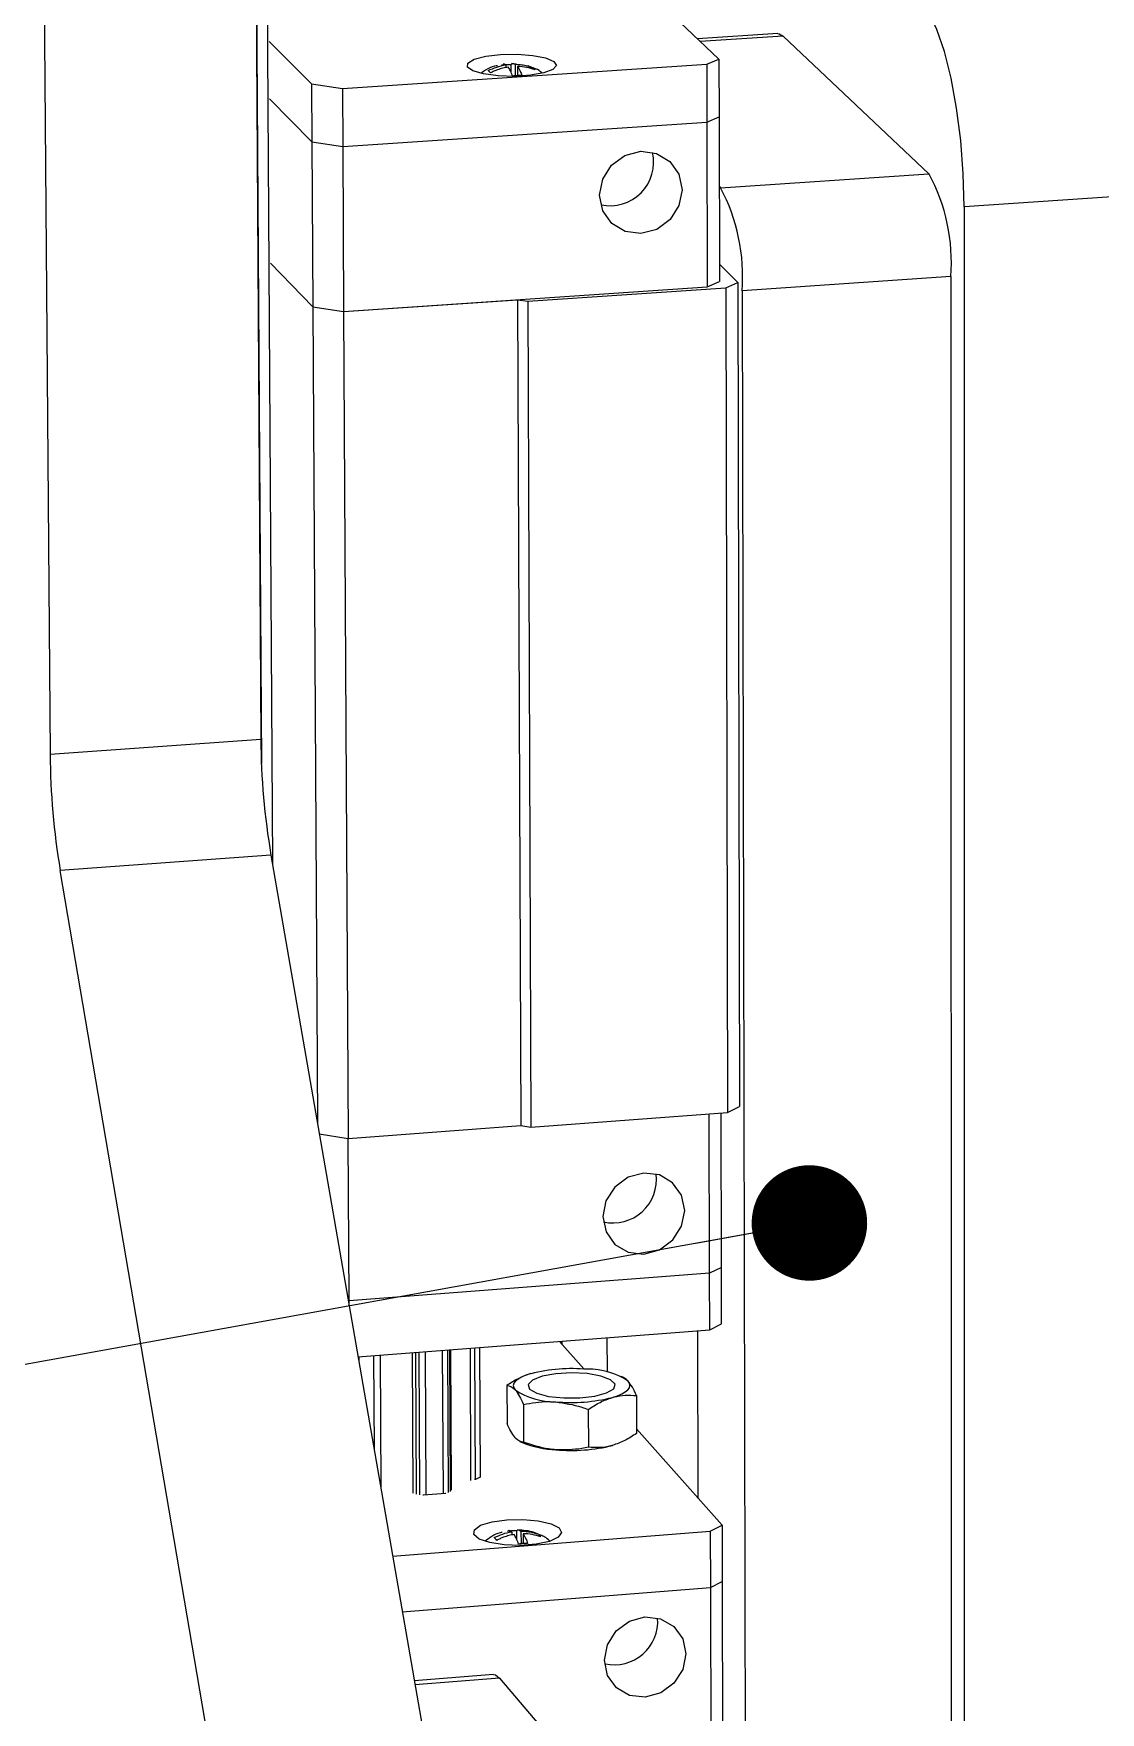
# Model space of a CAD drawing. Header units: millimetres. Extents: x 0 to 279, y 0 to 216.
# Drawn here: x 233.26 to 242.64, y 157.12 to 171.89 of the extents above; entities that cross this region are included whole.
import ezdxf

# ---------------------------------------------------------------- set-up
doc = ezdxf.new("R2010")
doc.units = ezdxf.units.MM
doc.layers.add('DIM', color=1, linetype='Continuous')
doc.dimstyles.new('SLDDIMSTYLE1', dxfattribs={"dimtxt": 0.18, "dimasz": 1.016, "dimexe": 0, "dimexo": 0.0625, "dimgap": 0, "dimtad": 0, "dimtih": 1, "dimtoh": 1, "dimdec": 0, "dimrnd": 1e-09, "dimzin": 0, "dimdsep": 46, "dimtxsty": 'Standard', "dimblk1": 'DOT', "dimblk2": 'DOT', "dimsah": 1, "dimcen": 0.09, "dimadec": 0, "dimazin": 0, "dimtfac": 1.016, "dimtdec": 0, "dimtofl": 0, "dimtmove": 0, "dimatfit": 3, "dimldrblk": 'DOT', "dimfxl": 0, "dimfrac": 2, "dimtolj": 1, "dimtzin": 0, "dimarcsym": 0})

# ---------------------------------------------------------------- blocks, each defined once
blk = doc.blocks.new('_DOT')
at = {"color": 0, "linetype": 'ByBlock', "lineweight": -2}
blk.add_line((-0.5, 0), (-1, 0), dxfattribs=at)
at = {"color": 0, "linetype": 'ByBlock', "const_width": 0.5}
blk.add_lwpolyline([(-0.25, 0, 1), (0.25, 0, 1)], format="xyb", close=True, dxfattribs=at)

msp = doc.modelspace()

# ---------------------------------------------------------------- linework, layer by layer
at = {"color": 7, "linetype": 'Continuous', "lineweight": 25}
for p, q in [((235.155, 182.057), (235.257, 165.68)), ((233.272, 181.951), (233.404, 165.547)), ((239.285, 171.66), (238.523, 172.386)), ((239.803, 171.885), (239.098, 171.838)), ((239.85, 171.864), (241.132, 170.653)), ((235.33, 171.816), (235.702, 171.442)), ((235.975, 171.402), (239.179, 171.615)), ((237.411, 171.611), (237.412, 171.586)), ((237.454, 171.614), (237.454, 171.553)), ((237.502, 171.616), (237.462, 171.622)), ((237.493, 171.616), (237.493, 171.514)), ((237.513, 171.596), (237.514, 171.516)), ((237.641, 171.586), (237.607, 171.601)), ((239.179, 171.615), (239.285, 171.66)), ((239.179, 171.615), (239.18, 171.107)), ((239.285, 171.66), (239.286, 171.152)), ((235.702, 171.442), (235.975, 171.402)), ((235.702, 171.442), (235.705, 170.933)), ((235.333, 171.31), (235.705, 170.933)), ((235.975, 171.402), (235.977, 170.893)), ((239.18, 171.107), (239.286, 171.152)), ((239.286, 171.152), (239.289, 169.705)), ((235.977, 170.893), (239.18, 171.107)), ((239.18, 171.107), (239.183, 169.659)), ((235.705, 170.933), (235.977, 170.893)), ((235.705, 170.933), (235.713, 169.481)), ((235.977, 170.893), (235.985, 169.44)), ((239.287, 170.542), (239.3, 170.529)), ((239.3, 170.529), (241.132, 170.653)), ((243.273, 170.486), (241.441, 170.362)), ((241.441, 170.362), (241.442, 148.979)), ((235.342, 169.865), (235.713, 169.481)), ((239.452, 169.697), (239.289, 169.856)), ((235.985, 169.44), (239.183, 169.659)), ((237.604, 169.531), (239.345, 169.65)), ((239.183, 169.659), (239.289, 169.705)), ((239.345, 169.65), (239.452, 169.697)), ((239.345, 169.65), (239.36, 162.397)), ((239.452, 169.697), (239.467, 162.448)), ((241.325, 169.749), (239.49, 169.624)), ((241.325, 169.749), (241.329, 149.931)), ((235.985, 169.44), (237.513, 169.545)), ((237.513, 169.545), (237.604, 169.531)), ((237.513, 169.545), (237.542, 162.282)), ((237.604, 169.531), (237.632, 162.267)), ((239.49, 169.624), (239.529, 149.774)), ((235.713, 169.481), (235.985, 169.44)), ((235.713, 169.481), (235.754, 162.308)), ((235.985, 169.44), (236.025, 162.168)), ((233.404, 165.547), (235.257, 165.68)), ((235.346, 164.66), (233.493, 164.526)), ((235.346, 164.66), (236.771, 156.447)), ((234.894, 156.295), (233.493, 164.526)), ((239.36, 162.397), (239.467, 162.448)), ((236.025, 162.168), (237.542, 162.282)), ((237.542, 162.282), (237.632, 162.267)), ((237.632, 162.267), (239.36, 162.397)), ((239.203, 160.983), (239.2, 162.385)), ((239.308, 161.034), (239.305, 162.393)), ((235.771, 162.21), (236.025, 162.168)), ((236.033, 160.74), (236.025, 162.168)), ((239.203, 160.983), (236.033, 160.74)), ((239.308, 161.034), (239.203, 160.983)), ((239.205, 160.486), (239.203, 160.983)), ((239.309, 160.537), (239.308, 161.034)), ((236.033, 160.74), (236.026, 160.742)), ((236.033, 160.699), (236.033, 160.74)), ((239.205, 160.486), (239.309, 160.537)), ((236.111, 160.248), (239.205, 160.486)), ((238.097, 160.141), (237.882, 160.384)), ((237.908, 160.355), (237.908, 160.386)), ((238.301, 160.416), (238.302, 160.114)), ((239.104, 159.002), (239.101, 160.478)), ((236.249, 160.258), (236.254, 159.429)), ((236.305, 160.262), (236.311, 159.097)), ((236.916, 160.309), (236.922, 159.063)), ((236.934, 159.074), (236.928, 160.31)), ((237.097, 160.323), (237.102, 159.159)), ((237.137, 160.326), (237.142, 159.168)), ((237.18, 160.33), (237.185, 159.188)), ((238.447, 160.065), (238.427, 160.075)), ((237.421, 159.996), (237.422, 159.663)), ((238.56, 159.907), (238.561, 159.574)), ((237.566, 159.83), (237.567, 159.497)), ((238.136, 159.786), (238.138, 159.452)), ((239.313, 158.766), (238.561, 159.616)), ((237.534, 159.504), (237.556, 159.494)), ((237.144, 159.168), (237.137, 159.168)), ((237.187, 159.19), (237.144, 159.168)), ((237.185, 159.192), (237.187, 159.19)), ((236.687, 159.03), (236.681, 159.031)), ((236.88, 159.046), (236.687, 159.03)), ((236.884, 159.047), (236.88, 159.046)), ((239.209, 158.714), (239.313, 158.766)), ((239.313, 158.766), (239.314, 158.271)), ((236.416, 158.494), (239.209, 158.714)), ((237.464, 158.709), (237.464, 158.687)), ((237.505, 158.721), (237.506, 158.645)), ((237.544, 158.715), (237.545, 158.604)), ((237.564, 158.692), (237.565, 158.606)), ((239.209, 158.714), (239.21, 158.218)), ((236.501, 158.004), (239.21, 158.218)), ((239.21, 158.218), (239.314, 158.271)), ((239.21, 158.218), (239.213, 156.807)), ((239.314, 158.271), (239.317, 156.86)), ((237.302, 157.454), (236.606, 157.398)), ((237.357, 157.422), (238.467, 156.112))]:
    msp.add_line(p, q, dxfattribs=at)
at = {"color": 8, "linetype": 'Continuous', "lineweight": 25}
for p, q in [((235.169, 180.408), (235.262, 165.465)), ((235.263, 180.424), (235.36, 164.583)), ((239.85, 171.864), (239.121, 171.816)), ((236.118, 160.248), (236.118, 160.211)), ((236.588, 160.284), (236.594, 159.048)), ((236.617, 160.286), (236.623, 159.039)), ((236.646, 160.289), (236.652, 159.034)), ((236.702, 160.293), (236.708, 159.032)), ((236.853, 160.305), (236.859, 159.044)), ((236.899, 160.308), (236.905, 159.054)), ((237.357, 157.422), (236.612, 157.362))]:
    msp.add_line(p, q, dxfattribs=at)
at = {"color": 7, "linetype": 'Continuous', "lineweight": 25, "flags": 128}
for points in [[(241.441, 170.362), (241.433, 170.652), (241.411, 170.944), (241.375, 171.228), (241.327, 171.492), (241.269, 171.727), (241.202, 171.922), (241.13, 172.072), (241.055, 172.169)], [(239.803, 171.885), (239.814, 171.884), (239.85, 171.864)], [(237.366, 171.701), (237.51, 171.704), (237.648, 171.693), (237.761, 171.671), (237.833, 171.641), (237.856, 171.605), (237.825, 171.57), (237.745, 171.54), (237.627, 171.519), (237.487, 171.509), (237.343, 171.513), (237.216, 171.53), (237.122, 171.557), (237.073, 171.59), (237.078, 171.626), (237.134, 171.659), (237.235, 171.686), (237.366, 171.701)], [(238.598, 170.85), (238.737, 170.832), (238.855, 170.761), (238.934, 170.649), (238.962, 170.512), (238.934, 170.372), (238.856, 170.249), (238.739, 170.163), (238.6, 170.126), (238.461, 170.144), (238.343, 170.214), (238.264, 170.327), (238.236, 170.463), (238.263, 170.604), (238.342, 170.727), (238.459, 170.813), (238.598, 170.85)], [(238.626, 161.152), (238.763, 161.19), (238.88, 161.276), (238.957, 161.397), (238.984, 161.535), (238.957, 161.67), (238.878, 161.779), (238.762, 161.848), (238.624, 161.864), (238.486, 161.827), (238.37, 161.741), (238.292, 161.619), (238.265, 161.481), (238.293, 161.347), (238.371, 161.237), (238.488, 161.169), (238.626, 161.152)], [(237.632, 160.1), (237.588, 160.086), (237.55, 160.07), (237.519, 160.052), (237.497, 160.034), (237.483, 160.015), (237.477, 159.995), (237.481, 159.976), (237.493, 159.957)], [(238.36, 159.967), (238.373, 160.007), (238.333, 160.047), (238.248, 160.079), (238.128, 160.1), (237.989, 160.107), (237.85, 160.099), (237.73, 160.077), (237.645, 160.044), (237.607, 160.004), (237.62, 159.963), (237.683, 159.927), (237.788, 159.9), (237.92, 159.886), (238.062, 159.886), (238.194, 159.902), (238.298, 159.93), (238.36, 159.967)], [(238.348, 159.89), (238.393, 159.905), (238.431, 159.921), (238.461, 159.939), (238.484, 159.957), (238.498, 159.976), (238.503, 159.995), (238.499, 160.015), (238.487, 160.034)], [(237.419, 158.814), (237.561, 158.817), (237.697, 158.805), (237.809, 158.78), (237.88, 158.744), (237.902, 158.702), (237.872, 158.661), (237.794, 158.625), (237.677, 158.601), (237.538, 158.59), (237.397, 158.594), (237.271, 158.614), (237.178, 158.645), (237.13, 158.685), (237.135, 158.727), (237.19, 158.766), (237.29, 158.796), (237.419, 158.814)], [(238.635, 157.961), (238.772, 157.945), (238.889, 157.877), (238.967, 157.769), (238.994, 157.636), (238.967, 157.499), (238.89, 157.378), (238.774, 157.292), (238.637, 157.254), (238.5, 157.27), (238.384, 157.337), (238.306, 157.446), (238.278, 157.579), (238.305, 157.716), (238.382, 157.837), (238.498, 157.923), (238.635, 157.961)], [(237.302, 157.454), (237.322, 157.45), (237.357, 157.422)]]:
    msp.add_lwpolyline(points, dxfattribs=at)
at = {"color": 7, "linetype": 'Continuous', "lineweight": 25}
for centre, radius, start, end in [((238.328, 170.754), 0.383, 258.0008, 12.8466), ((239.691, 169.874), 1.638, 355.6327, 28.4092), ((237.814, 169.746), 1.68, 355.8238, 27.7986), ((241.606, 165.72), 6.349, 180.365, 189.6121), ((239.955, 165.601), 6.551, 180.4703, 189.447), ((238.354, 161.807), 0.382, 257.2503, 7.2451), ((237.995, 158.638), 1.506, 84.9093, 103.9247), ((238.142, 159.519), 0.62, 56.1616, 91.2027), ((237.837, 160.467), 0.615, 235.9646, 271.2591), ((237.985, 161.351), 1.505, 264.8851, 283.9777), ((237.892, 160.333), 0.904, 248.2133, 267.5025), ((237.986, 160.921), 1.497, 264.8595, 284.0491), ((238.365, 157.921), 0.382, 257.8495, 4.176)]:
    msp.add_arc(centre, radius, start, end, dxfattribs=at)
for points, knots in [([(237.339, 171.603), (237.33, 171.601), (237.293, 171.596), (237.243, 171.574), (237.207, 171.546), (237.195, 171.537)], [0, 0, 0, 0, 0.162734, 0.700312, 1, 1, 1, 1]), ([(237.256, 171.56), (237.281, 171.571), (237.331, 171.595), (237.384, 171.605), (237.411, 171.611)], [0, 0, 0, 0, 0.49277, 1, 1, 1, 1]), ([(237.432, 171.59), (237.416, 171.588), (237.384, 171.582), (237.343, 171.569), (237.307, 171.554), (237.287, 171.545), (237.277, 171.54)], [0, 0, 0, 0, 0.296243, 0.595532, 0.79729, 1, 1, 1, 1]), ([(237.372, 171.609), (237.379, 171.61), (237.393, 171.612), (237.413, 171.613), (237.433, 171.614), (237.447, 171.614), (237.454, 171.614)], [0, 0, 0, 0, 0.249726, 0.5, 0.749726, 1, 1, 1, 1]), ([(237.411, 171.611), (237.407, 171.613), (237.4, 171.617), (237.392, 171.616), (237.389, 171.616)], [0, 0, 0, 0, 0.521248, 1, 1, 1, 1]), ([(237.471, 171.511), (237.465, 171.527), (237.452, 171.56), (237.439, 171.58), (237.432, 171.59)], [0, 0, 0, 0, 0.49277, 1, 1, 1, 1]), ([(237.454, 171.614), (237.46, 171.618), (237.472, 171.626), (237.486, 171.619), (237.493, 171.616)], [0, 0, 0, 0, 0.49277, 1, 1, 1, 1]), ([(237.493, 171.616), (237.509, 171.615), (237.541, 171.614), (237.582, 171.606), (237.618, 171.597), (237.638, 171.589), (237.648, 171.586)], [0, 0, 0, 0, 0.296243, 0.595532, 0.79729, 1, 1, 1, 1]), ([(237.513, 171.596), (237.517, 171.59), (237.525, 171.579), (237.536, 171.558), (237.545, 171.537), (237.55, 171.524), (237.553, 171.517)], [0, 0, 0, 0, 0.296243, 0.595532, 0.79729, 1, 1, 1, 1]), ([(237.669, 171.566), (237.644, 171.574), (237.594, 171.591), (237.541, 171.594), (237.513, 171.596)], [0, 0, 0, 0, 0.49277, 1, 1, 1, 1]), ([(237.731, 171.539), (237.722, 171.546), (237.696, 171.569), (237.663, 171.579), (237.641, 171.586)], [0, 0, 0, 0, 0.331996, 1, 1, 1, 1]), ([(237.648, 171.586), (237.652, 171.583), (237.659, 171.579), (237.666, 171.57), (237.669, 171.566)], [0, 0, 0, 0, 0.497807, 1, 1, 1, 1]), ([(237.277, 171.54), (237.273, 171.544), (237.266, 171.553), (237.259, 171.557), (237.256, 171.56)], [0, 0, 0, 0, 0.497807, 1, 1, 1, 1]), ([(237.553, 171.517), (237.546, 171.517), (237.533, 171.517), (237.512, 171.516), (237.492, 171.514), (237.478, 171.512), (237.471, 171.511)], [0, 0, 0, 0, 0.249726, 0.5, 0.749726, 1, 1, 1, 1]), ([(237.632, 160.1), (237.627, 160.099), (237.589, 160.088), (237.518, 160.058), (237.453, 160.017), (237.421, 159.996)], [0, 0, 0, 0, 0.070036, 0.530757, 1, 1, 1, 1]), ([(238.487, 160.034), (238.485, 160.036), (238.472, 160.05), (238.458, 160.062), (238.447, 160.065), (238.447, 160.065)], [0, 0, 0, 0, 0.1316, 0.997302, 1, 1, 1, 1]), ([(237.421, 159.996), (237.432, 159.995), (237.456, 159.992), (237.48, 159.969), (237.493, 159.957)], [0, 0, 0, 0, 0.495458, 1, 1, 1, 1]), ([(237.493, 159.957), (237.495, 159.955), (237.508, 159.94), (237.532, 159.902), (237.554, 159.854), (237.566, 159.83)], [0, 0, 0, 0, 0.070036, 0.530757, 1, 1, 1, 1]), ([(238.348, 159.89), (238.353, 159.892), (238.391, 159.902), (238.463, 159.913), (238.528, 159.909), (238.56, 159.907)], [0, 0, 0, 0, 0.070036, 0.530757, 1, 1, 1, 1]), ([(238.56, 159.907), (238.548, 159.933), (238.524, 159.985), (238.499, 160.017), (238.487, 160.034)], [0, 0, 0, 0, 0.495458, 1, 1, 1, 1]), ([(237.566, 159.83), (237.638, 159.842), (237.732, 159.858), (237.829, 159.853), (237.851, 159.852)], [0, 0, 0, 0, 0.772574, 1, 1, 1, 1]), ([(237.851, 159.852), (237.928, 159.84), (238.024, 159.826), (238.117, 159.792), (238.136, 159.786)], [0, 0, 0, 0, 0.794635, 1, 1, 1, 1]), ([(238.136, 159.786), (238.171, 159.808), (238.24, 159.852), (238.312, 159.878), (238.348, 159.89)], [0, 0, 0, 0, 0.495458, 1, 1, 1, 1]), ([(237.494, 159.536), (237.493, 159.538), (237.48, 159.554), (237.455, 159.591), (237.433, 159.639), (237.422, 159.663)], [0, 0, 0, 0, 0.070036, 0.530757, 1, 1, 1, 1]), ([(237.567, 159.497), (237.555, 159.498), (237.531, 159.501), (237.507, 159.524), (237.494, 159.536)], [0, 0, 0, 0, 0.495458, 1, 1, 1, 1]), ([(237.852, 159.43), (237.83, 159.433), (237.734, 159.442), (237.64, 159.473), (237.567, 159.497)], [0, 0, 0, 0, 0.227426, 1, 1, 1, 1]), ([(238.35, 159.469), (238.345, 159.468), (238.307, 159.457), (238.235, 159.446), (238.17, 159.45), (238.138, 159.452)], [0, 0, 0, 0, 0.0700364, 0.5307568, 1, 1, 1, 1]), ([(238.561, 159.574), (238.527, 159.552), (238.458, 159.507), (238.386, 159.482), (238.35, 159.469)], [0, 0, 0, 0, 0.495458, 1, 1, 1, 1]), ([(238.138, 159.452), (238.118, 159.448), (238.026, 159.429), (237.929, 159.43), (237.852, 159.43)], [0, 0, 0, 0, 0.205365, 1, 1, 1, 1]), ([(237.505, 158.721), (237.512, 158.723), (237.524, 158.729), (237.537, 158.72), (237.544, 158.715)], [0, 0, 0, 0, 0.49277, 1, 1, 1, 1]), ([(237.717, 158.679), (237.698, 158.688), (237.635, 158.718), (237.564, 158.722), (237.514, 158.725)], [0, 0, 0, 0, 0.296914, 1, 1, 1, 1]), ([(237.38, 158.703), (237.374, 158.702), (237.341, 158.698), (237.289, 158.672), (237.249, 158.642), (237.231, 158.627)], [0, 0, 0, 0, 0.107737, 0.590702, 1, 1, 1, 1]), ([(237.31, 158.658), (237.335, 158.669), (237.384, 158.693), (237.437, 158.704), (237.464, 158.709)], [0, 0, 0, 0, 0.49277, 1, 1, 1, 1]), ([(237.331, 158.634), (237.327, 158.639), (237.321, 158.649), (237.314, 158.655), (237.31, 158.658)], [0, 0, 0, 0, 0.497807, 1, 1, 1, 1]), ([(237.484, 158.686), (237.468, 158.683), (237.437, 158.677), (237.396, 158.663), (237.36, 158.649), (237.341, 158.639), (237.331, 158.634)], [0, 0, 0, 0, 0.2962433, 0.5955324, 0.7972897, 1, 1, 1, 1]), ([(237.425, 158.715), (237.432, 158.716), (237.445, 158.718), (237.465, 158.72), (237.485, 158.721), (237.499, 158.721), (237.505, 158.721)], [0, 0, 0, 0, 0.249726, 0.5, 0.749726, 1, 1, 1, 1]), ([(237.464, 158.709), (237.46, 158.712), (237.452, 158.717), (237.443, 158.72), (237.437, 158.719), (237.436, 158.718)], [0, 0, 0, 0, 0.4155139, 0.8352997, 1, 1, 1, 1]), ([(237.523, 158.601), (237.517, 158.618), (237.504, 158.652), (237.491, 158.674), (237.484, 158.686)], [0, 0, 0, 0, 0.49277, 1, 1, 1, 1]), ([(237.603, 158.607), (237.597, 158.607), (237.583, 158.607), (237.563, 158.606), (237.543, 158.604), (237.53, 158.602), (237.523, 158.601)], [0, 0, 0, 0, 0.249726, 0.5, 0.749726, 1, 1, 1, 1]), ([(237.544, 158.715), (237.56, 158.715), (237.591, 158.714), (237.632, 158.707), (237.668, 158.698), (237.688, 158.691), (237.698, 158.688)], [0, 0, 0, 0, 0.296243, 0.595532, 0.79729, 1, 1, 1, 1]), ([(237.564, 158.692), (237.568, 158.686), (237.576, 158.673), (237.587, 158.65), (237.596, 158.629), (237.601, 158.614), (237.603, 158.607)], [0, 0, 0, 0, 0.296243, 0.595532, 0.79729, 1, 1, 1, 1]), ([(237.718, 158.664), (237.694, 158.672), (237.644, 158.688), (237.591, 158.691), (237.564, 158.692)], [0, 0, 0, 0, 0.49277, 1, 1, 1, 1]), ([(237.698, 158.688), (237.701, 158.685), (237.708, 158.679), (237.715, 158.669), (237.718, 158.664)], [0, 0, 0, 0, 0.497807, 1, 1, 1, 1]), ([(237.796, 158.629), (237.783, 158.642), (237.76, 158.663), (237.73, 158.674), (237.717, 158.679)], [0, 0, 0, 0, 0.562634, 1, 1, 1, 1])]:
    msp.add_open_spline(points, degree=3, knots=knots, dxfattribs=at)

# ---------------------------------------------------------------- leaders
at = {"layer": 'DIM'}
msp.add_leader([(240.081, 161.425), (226.058, 158.896)], dimstyle='SLDDIMSTYLE1', dxfattribs=at)

doc.saveas('drawing.dxf')
